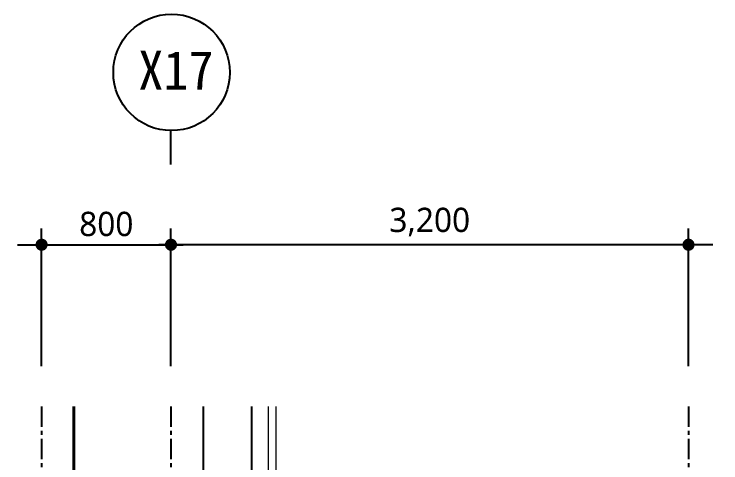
# Model space of a CAD drawing. Header units: millimetres. Extents: x -3672364 to -3590876, y -108975 to -79664.
# Drawn here: x -3612564 to -3608194, y -97823 to -95050 of the extents above; entities that cross this region are included whole.
import ezdxf
from ezdxf.enums import TextEntityAlignment as Align

# ---------------------------------------------------------------- set-up
doc = ezdxf.new("R2010")
doc.units = ezdxf.units.MM
doc.header["$LTSCALE"] = 100
doc.header["$MEASUREMENT"] = 0
doc.linetypes.add('CEN', pattern=[62, 60, -1, 0, -1])
doc.linetypes.add('CENTER', pattern=[2, 1.25, -0.25, 0.25, -0.25])
doc.layers.get('0').update_dxf_attribs({"linetype": 'CONTINUOUS'})
for name, color, linetype, lineweight in [('A-AXIS-BUBL', 7, 'CONTINUOUS', 25), ('A-CONC-LIN1', 2, 'CONTINUOUS', 40), ('A-DIMS', 7, 'CONTINUOUS', 25), ('A-ELEV-LIN2', 7, 'CONTINUOUS', 25), ('A-WAXM-PANL', 6, 'CONTINUOUS', 20), ('A-XXXX-TXT2', 3, 'CONTINUOUS', 25)]:
    doc.layers.add(name, color=color, linetype=linetype, lineweight=lineweight)
doc.layers.add('A-CONC-SOLD', color=253, linetype='CEN')
doc.layers.add('AA-AXIS-LINE-1', color=1, linetype='CENTER')
doc.styles.add('HY울릉도L', font='')
doc.styles.add('돋움체', font='')
doc.styles.add('맑은고딕', font='malgun.ttf')
doc.styles.get('HY울릉도L').set_extended_font_data('HYwulM')
doc.styles.get('돋움체').set_extended_font_data('DotumChe')
doc.dimstyles.new('CDIM', dxfattribs={"dimtxt": 3, "dimasz": 1.5, "dimexe": 2, "dimexo": 1, "dimgap": 1, "dimtad": 1, "dimdec": 0, "dimrnd": 0.5, "dimzin": 0, "dimdsep": 32, "dimlunit": 6, "dimtxsty": 'HY울릉도L', "dimblk1": '_CIDOT', "dimblk2": '_CIDOT', "dimsah": 1, "dimcen": 5.5, "dimclrd": 2, "dimclre": 2, "dimclrt": 7, "dimadec": 0, "dimazin": 0, "dimtfac": 1, "dimtdec": 0, "dimtix": 1, "dimtmove": 2, "dimatfit": 1, "dimldrblk": '_CIDOT', "dimfxl": 1, "dimtolj": 1, "dimtzin": 0, "dimlwd": -1, "dimarcsym": 0})

# ---------------------------------------------------------------- blocks, each defined once
blk = doc.blocks.new('_CIDOT')
at = {"color": 0, "linetype": 'ByBlock'}
blk.add_line((2, 0), (-1, 0), dxfattribs=at)
at = {"color": 0, "linetype": 'ByBlock', "const_width": 0.5}
blk.add_lwpolyline([(-0.25, 0, 1), (0.25, 0, 1)], format="xyb", close=True, dxfattribs=at)
blk = doc.blocks.new('*D88')
at = {"layer": 'A-DIMS', "lineweight": -2, "transparency": 16777216}
for p, q in [((-3611593.7, -97224.8), (-3611593.7, -96374.8)), ((-3608393.7, -97224.8), (-3608393.7, -96374.8))]:
    blk.add_line(p, q, dxfattribs=at)
at = {"layer": 'A-DIMS', "transparency": 16777216}
blk.add_line((-3608468.7, -96474.8), (-3611518.7, -96474.8), dxfattribs=at)
at = {"layer": 'A-DIMS', "transparency": 16777216, "xscale": 75, "yscale": 75, "zscale": 75, "rotation": 180}
blk.add_blockref('_CIDOT', (-3611593.7, -96474.8), dxfattribs=at)
at = {"layer": 'A-DIMS', "transparency": 16777216, "xscale": 75, "yscale": 75, "zscale": 75}
blk.add_blockref('_CIDOT', (-3608393.7, -96474.8), dxfattribs=at)
at = {"layer": 'A-DIMS', "color": 3, "transparency": 16777216, "insert": (-3609993.7, -96334.7), "char_height": 150, "attachment_point": 5, "style": '맑은고딕'}
blk.add_mtext('\\A1;3,200', dxfattribs=at)
blk = doc.blocks.new('A$C36533B92')
at = {"layer": 'A-AXIS-BUBL', "ltscale": 0.2}
blk.add_line((0, -210), (0, 0), dxfattribs=at)
blk.add_circle((3.5, 360), 360, dxfattribs=at)
blk = doc.blocks.new('*D89')
at = {"layer": 'A-DIMS', "lineweight": -2, "transparency": 16777216}
for p, q in [((-3612393.7, -97224.8), (-3612393.7, -96374.8)), ((-3611593.7, -97224.8), (-3611593.7, -96374.8))]:
    blk.add_line(p, q, dxfattribs=at)
at = {"layer": 'A-DIMS', "transparency": 16777216}
blk.add_line((-3612318.7, -96474.8), (-3611668.7, -96474.8), dxfattribs=at)
at = {"layer": 'A-DIMS', "transparency": 16777216, "xscale": 75, "yscale": 75, "zscale": 75, "rotation": 180}
blk.add_blockref('_CIDOT', (-3612393.7, -96474.8), dxfattribs=at)
at = {"layer": 'A-DIMS', "transparency": 16777216, "xscale": 75, "yscale": 75, "zscale": 75}
blk.add_blockref('_CIDOT', (-3611593.7, -96474.8), dxfattribs=at)
at = {"layer": 'A-DIMS', "color": 3, "transparency": 16777216, "insert": (-3611993.7, -96347.3), "char_height": 150, "attachment_point": 5, "style": '맑은고딕'}
blk.add_mtext('\\A1;800', dxfattribs=at)

msp = doc.modelspace()

# ---------------------------------------------------------------- hatches: boundary and pattern name
at = {"layer": 'A-CONC-SOLD'}
h = msp.add_hatch(dxfattribs=at)
h.set_pattern_fill('CONC', color=256, scale=100)
h.set_pattern_definition([(45, (-31144.6, -13085), (-2121.3203, 2121.3203), []), (45, (-31144.6, -13010), (-2121.3203, 2121.3203), []), (45, (-31144.6, -12935), (-2121.3203, 2121.3203), [])])
h.paths.add_polyline_path([(-3612193.7, -105304.8), (-3612193.7, -103304.8), (-3608493.7, -103304.8), (-3608493.7, -105304.8)], flags=16)
h.paths.add_polyline_path([(-3612593.7, -106474.8), (-3612193.7, -106474.8), (-3612193.7, -105804.8), (-3611243.7, -105804.8), (-3611243.7, -108974.8), (-3610543.7, -108974.8), (-3610543.7, -105804.8), (-3608193.7, -105804.8), (-3608193.7, -103134.8), (-3608293.7, -103134.8), (-3608293.7, -102024.8), (-3608493.7, -102024.8), (-3608493.7, -103054.8), (-3612193.7, -103054.8), (-3612193.7, -99574.8), (-3608493.7, -99574.8), (-3608493.7, -100524.8), (-3608293.7, -100524.8), (-3608293.7, -98724.8), (-3608443.7, -98724.8), (-3608593.7, -98754.8), (-3608593.7, -98814.8), (-3608573.7, -98814.8), (-3608428.7, -98824.8), (-3608443.7, -98833.8), (-3608443.7, -99324.8), (-3611193.7, -99324.8), (-3611193.7, -99124.8), (-3611393.7, -99124.8), (-3611393.7, -99324.8), (-3612193.7, -99324.8), (-3612193.7, -96474.8), (-3612593.7, -96474.8), (-3612593.7, -98034.8), (-3615093.7, -98034.8), (-3615093.7, -98184.8), (-3612593.7, -98184.8), (-3612593.7, -103284.8), (-3615093.7, -103284.8), (-3615093.7, -103434.8), (-3612593.7, -103434.8)])

# ---------------------------------------------------------------- linework, layer by layer
at = {"layer": 'A-CONC-LIN1'}
msp.add_line((-3612193.7, -97474.8), (-3612193.7, -99624.8), dxfattribs=at)
at = {"layer": 'A-ELEV-LIN2'}
for p, q in [((-3611393.7, -99224.8), (-3611393.7, -97474.8)), ((-3611093.7, -99224.8), (-3611093.7, -97474.8))]:
    msp.add_line(p, q, dxfattribs=at)
at = {"layer": 'A-WAXM-PANL'}
msp.add_lwpolyline([(-3610993.7, -97474.8), (-3610993.7, -99474.8), (-3610943.7, -99474.8), (-3610943.7, -97474.8)], dxfattribs=at)
at = {"layer": 'AA-AXIS-LINE-1'}
for p, q in [((-3612393.7, -97474.8), (-3612393.7, -106474.8)), ((-3611593.7, -97474.8), (-3611593.7, -106474.8)), ((-3608393.7, -97474.8), (-3608393.7, -106474.8))]:
    msp.add_line(p, q, dxfattribs=at)

# ---------------------------------------------------------------- block references
msp.add_blockref('A$C36533B92', (-3611593.7, -95769.6))

# ---------------------------------------------------------------- texts
at = {"layer": 'A-XXXX-TXT2', "ltscale": 0.2, "style": '돋움체'}
msp.add_text('X17', height=240, dxfattribs=at).set_placement((-3611563, -95396.4), align=Align.MIDDLE)

# ---------------------------------------------------------------- dimensions: what is measured, and where the dimension line sits
at = {"layer": 'A-DIMS'}
dim = msp.add_linear_dim(base=(-3611593.7, -96474.8), p1=(-3612393.7, -97274.8), p2=(-3611593.7, -97274.8), dimstyle='CDIM', override={"dimscale": 50, "dimtxsty": '맑은고딕', "dimclrd": 256, "dimclre": 256, "dimclrt": 3}, dxfattribs=at)
dim.commit()
dim.dimension.update_dxf_attribs({"geometry": '*D89', "text_midpoint": (-3611993.7, -96347.3)})
dim = msp.add_linear_dim(base=(-3611593.7, -96474.8), p1=(-3608393.7, -97274.8), p2=(-3611593.7, -97274.8), angle=180, dimstyle='CDIM', override={"dimscale": 50, "dimtxsty": '맑은고딕', "dimclrd": 256, "dimclre": 256, "dimclrt": 3}, dxfattribs=at)
dim.commit()
dim.dimension.update_dxf_attribs({"geometry": '*D88', "text_midpoint": (-3609993.7, -96334.7)})

doc.saveas('drawing.dxf')
